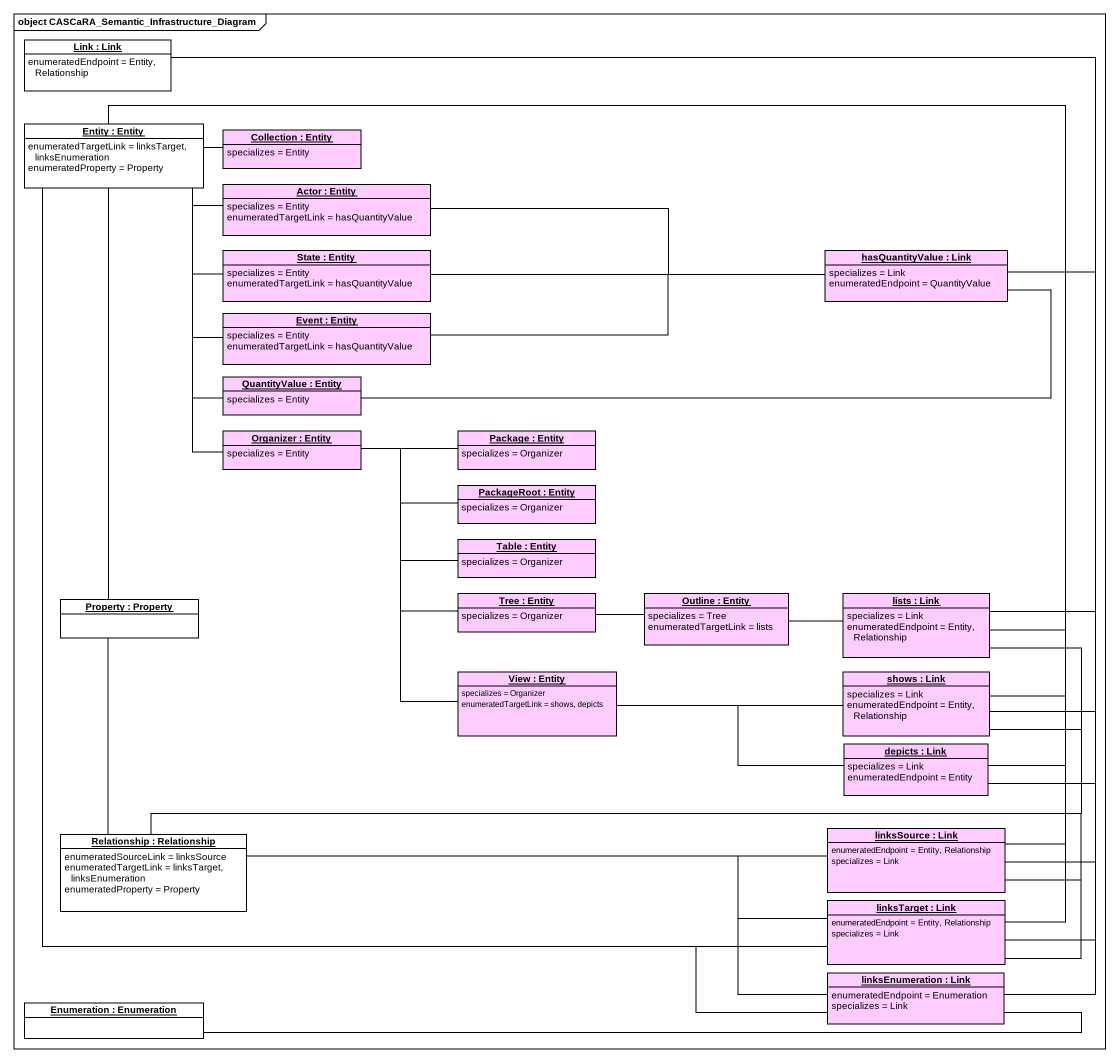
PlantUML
@startuml
mainframe object CASCaRA_Semantic_Infrastructure_Diagram
hide circle
hide empty members
object "Link : Link" as Link #FFFFFF {
  enumeratedEndpoint = Entity, Relationship
}
object "Entity : Entity" as Entity_ #FFFFFF {
  enumeratedTargetLink = linksTarget, linksEnumeration
  enumeratedProperty = Property
}
object "Collection : Entity" as Collection #FFCCFF {
  specializes = Entity
}
object "Actor : Entity" as Actor_ #FFCCFF {
  specializes = Entity
  enumeratedTargetLink = hasQuantityValue
}
object "State : Entity" as State_ #FFCCFF {
  specializes = Entity
  enumeratedTargetLink = hasQuantityValue
}
object "hasQuantityValue : Link" as hasQuantityValue #FFCCFF {
  specializes = Link
  enumeratedEndpoint = QuantityValue
}
object "Event : Entity" as Event #FFCCFF {
  specializes = Entity
  enumeratedTargetLink = hasQuantityValue
}
object "QuantityValue : Entity" as QuantityValue #FFCCFF {
  specializes = Entity
}
object "Organizer : Entity" as Organizer #FFCCFF {
  specializes = Entity
}
object "Package : Entity" as Package_ #FFCCFF {
  specializes = Organizer
}
object "PackageRoot : Entity" as PackageRoot #FFCCFF {
  specializes = Organizer
}
object "Table : Entity" as Table #FFCCFF {
  specializes = Organizer
}
object "Property : Property" as Property #FFFFFF
object "Tree : Entity" as Tree #FFCCFF {
  specializes = Organizer
}
object "Outline : Entity" as Outline #FFCCFF {
  specializes = Tree
  enumeratedTargetLink = lists
}
object "lists : Link" as lists #FFCCFF {
  specializes = Link
  enumeratedEndpoint = Entity, Relationship
}
object "View : Entity" as View #FFCCFF {
  specializes = Organizer
  enumeratedTargetLink = shows, depicts
}
object "shows : Link" as shows #FFCCFF {
  specializes = Link
  enumeratedEndpoint = Entity, Relationship
}
object "depicts : Link" as depicts #FFCCFF {
  specializes = Link
  enumeratedEndpoint = Entity
}
object "Relationship : Relationship" as Relationship #FFFFFF {
  enumeratedSourceLink = linksSource
  enumeratedTargetLink = linksTarget, linksEnumeration
  enumeratedProperty = Property
}
object "linksSource : Link" as linksSource #FFCCFF {
  enumeratedEndpoint = Entity, Relationship
  specializes = Link
}
object "linksTarget : Link" as linksTarget #FFCCFF {
  enumeratedEndpoint = Entity, Relationship
  specializes = Link
}
object "Enumeration : Enumeration" as Enumeration #FFFFFF
object "linksEnumeration : Link" as linksEnumeration #FFCCFF {
  enumeratedEndpoint = Enumeration
  specializes = Link
}
Entity_ -- Property
Entity_ -- linksTarget
Entity_ -- linksEnumeration
Collection -left- Entity_
Actor_ -left- Entity_
Actor_ -right- hasQuantityValue
State_ -left- Entity_
State_ -right- hasQuantityValue
hasQuantityValue -left- Link
hasQuantityValue -left- QuantityValue
Event -up- Entity_
Event -right- hasQuantityValue
QuantityValue -up- Entity_
Organizer -up- Entity_
Package_ -left- Organizer
PackageRoot -left- Organizer
Table -left- Organizer
Tree -up- Organizer
Outline -left- Tree
Outline -right- lists
lists -up- Link
lists -left- Entity_
lists -left- Relationship
View -up- Organizer
View -right- shows
View -right- depicts
shows -up- Link
shows -up- Entity_
shows -left- Relationship
depicts -up- Link
depicts -up- Entity_
Relationship -up- Property
Relationship -right- linksSource
Relationship -right- linksTarget
Relationship -right- linksEnumeration
linksSource -up- Link
linksSource -up- Entity_
linksSource -left- Relationship
linksTarget -up- Link
linksTarget -up- Entity_
linksTarget -left- Relationship
linksEnumeration -up- Link
linksEnumeration -left- Enumeration
@enduml
